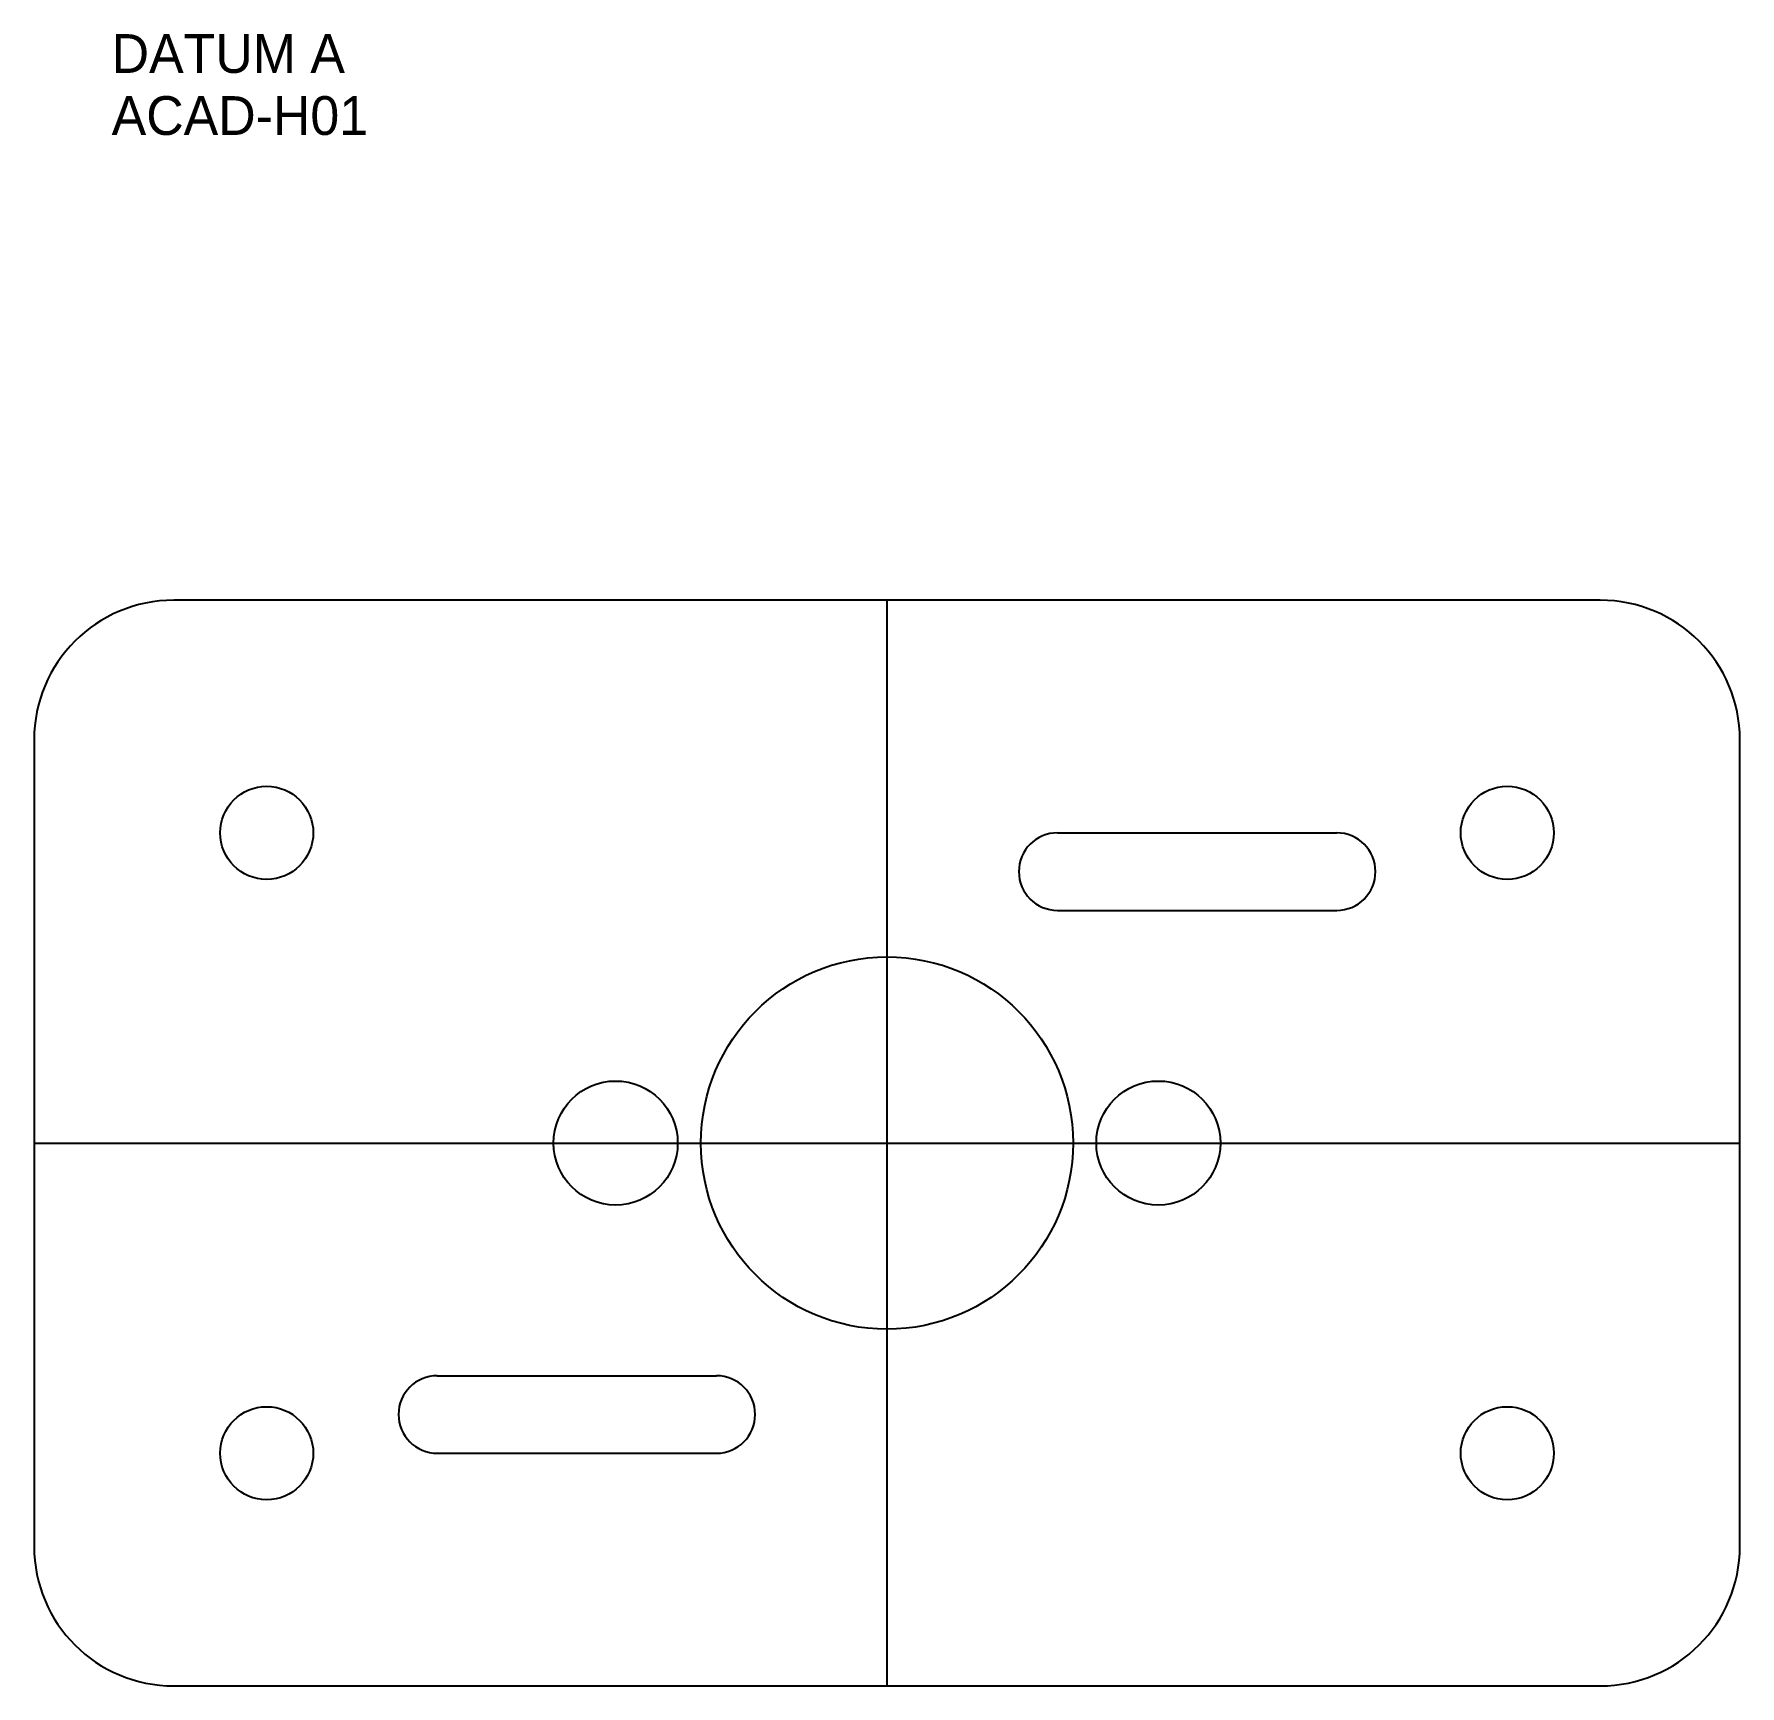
# Model space of a CAD drawing. Header units: millimetres. Extents: x 0 to 220, y 0 to 213.
import ezdxf

# ---------------------------------------------------------------- set-up
doc = ezdxf.new("R2010")
doc.units = ezdxf.units.MM
for name, color, linetype in [('ANNOTATION', 3, 'Continuous'), ('CENTER', 4, 'Continuous'), ('CUTOUT', 1, 'Continuous'), ('HOLE', 2, 'Continuous'), ('OUTLINE', 7, 'Continuous')]:
    doc.layers.add(name, color=color, linetype=linetype)

msp = doc.modelspace()

# ---------------------------------------------------------------- linework, layer by layer
at = {"layer": 'CENTER'}
for p, q in [((110, 0), (110, 140)), ((0, 70), (220, 70))]:
    msp.add_line(p, q, dxfattribs=at)
at = {"layer": 'CUTOUT'}
for p, q in [((132, 110), (168, 110)), ((132, 100), (168, 100)), ((52, 40), (88, 40)), ((52, 30), (88, 30))]:
    msp.add_line(p, q, dxfattribs=at)
msp.add_circle((110, 70), 24, dxfattribs=at)
for centre, start, end in [((132, 105), 90, 270), ((168, 105), 270, 90), ((52, 35), 90, 270), ((88, 35), 270, 90)]:
    msp.add_arc(centre, 5, start, end, dxfattribs=at)
at = {"layer": 'HOLE'}
for centre, radius in [((30, 110), 6), ((190, 110), 6), ((75, 70), 8), ((145, 70), 8), ((30, 30), 6), ((190, 30), 6)]:
    msp.add_circle(centre, radius, dxfattribs=at)
at = {"layer": 'OUTLINE'}
for p, q in [((202, 140), (18, 140)), ((0, 122), (0, 18)), ((220, 18), (220, 122)), ((18, 0), (202, 0))]:
    msp.add_line(p, q, dxfattribs=at)
for centre, start, end in [((18, 122), 90, 180), ((202, 122), 0, 90), ((18, 18), 180, 270), ((202, 18), 270, 0)]:
    msp.add_arc(centre, 18, start, end, dxfattribs=at)

# ---------------------------------------------------------------- texts
at = {"layer": 'ANNOTATION'}
for s, p in [('DATUM A', (10, 208)), ('ACAD-H01', (10, 200))]:
    msp.add_text(s, height=5, dxfattribs=at).set_placement(p)

doc.saveas('drawing.dxf')
